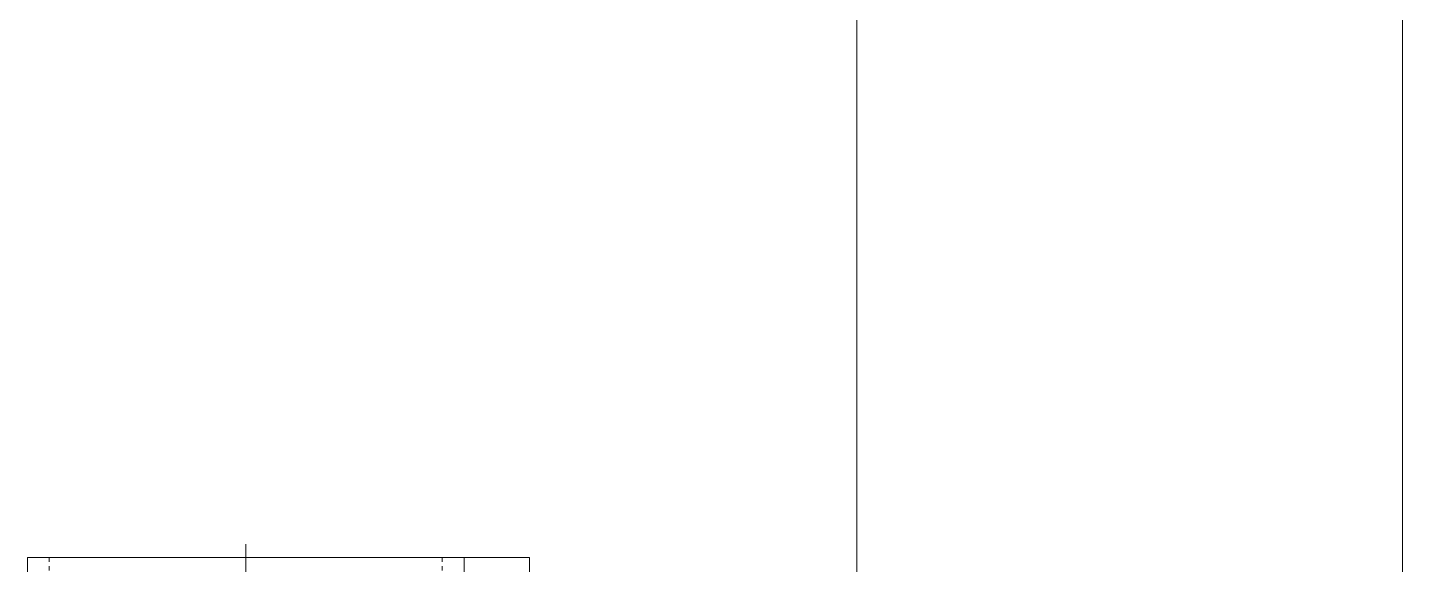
# Model space of a CAD drawing. Header units: millimetres. Extents: x -50460 to 50460, y -35640 to 35640.
# Drawn here: x -33544.7 to -33229.7, y 22175.3 to 22298.3 of the extents above; entities that cross this region are included whole.
import ezdxf

# ---------------------------------------------------------------- set-up
doc = ezdxf.new("R2010")
doc.units = ezdxf.units.MM
for name, pattern in [('双点画线', [22, 12, -2, 2, -2, 2, -2]), ('点画线', [18, 12, -2, 2, -2]), ('虚线', [2, 1, -1])]:
    doc.linetypes.add(name, pattern=pattern)
for name, color, linetype, lineweight in [('7', 30, '双点画线', 18), ('EB0', 7, 'Continuous', 15), ('中心线层', 1, '点画线', 18), ('尺寸线层', 4, 'Continuous', 18), ('粗实线层_1', 7, 'Continuous', 15), ('细实线层', 3, 'Continuous', 18), ('虚线层', 100, '虚线', 18)]:
    doc.layers.add(name, color=color, linetype=linetype, lineweight=lineweight)

# ---------------------------------------------------------------- blocks, each defined once
blk = doc.blocks.new('*X209')
at = {"layer": '细实线层'}
blk.add_line((540, 120), (540, 1220), dxfattribs=at)
blk = doc.blocks.new('*X856')
at = {"layer": 'EB0'}
for p, q in [((675, 580.22), (675, -669.78)), ((790, 580.22), (675, 580.22)), ((790, 580.22), (790, -489.78))]:
    blk.add_line(p, q, dxfattribs=at)
at = {"layer": '中心线层', "linetype": '点画线', "lineweight": 18}
blk.add_line((725, 583.22), (725, -672.78), dxfattribs=at)
at = {"layer": '粗实线层_1'}
blk.add_line((775, 580.22), (775, -669.78), dxfattribs=at)
at = {"layer": '虚线层'}
for p, q in [((680, 580.22), (680, -669.78)), ((770, 580.22), (770, -669.78))]:
    blk.add_line(p, q, dxfattribs=at)
blk = doc.blocks.new('*X805')
at = {"layer": 'EB0'}
blk.add_line((-650, 6477.5), (-650, 377.5), dxfattribs=at)
at = {"layer": '尺寸线层'}
blk.add_blockref('*X856', (-1515, 819.78), dxfattribs=at)

msp = doc.modelspace()

# ---------------------------------------------------------------- block references
at = {"layer": '7'}
msp.add_blockref('*X209', (-33769.742, 21244.445), dxfattribs=at)

# ---------------------------------------------------------------- next in the draw order: block references
at = {"layer": '尺寸线层'}
msp.add_blockref('*X805', (-32704.742, 20776.945), dxfattribs=at)

doc.saveas('drawing.dxf')
